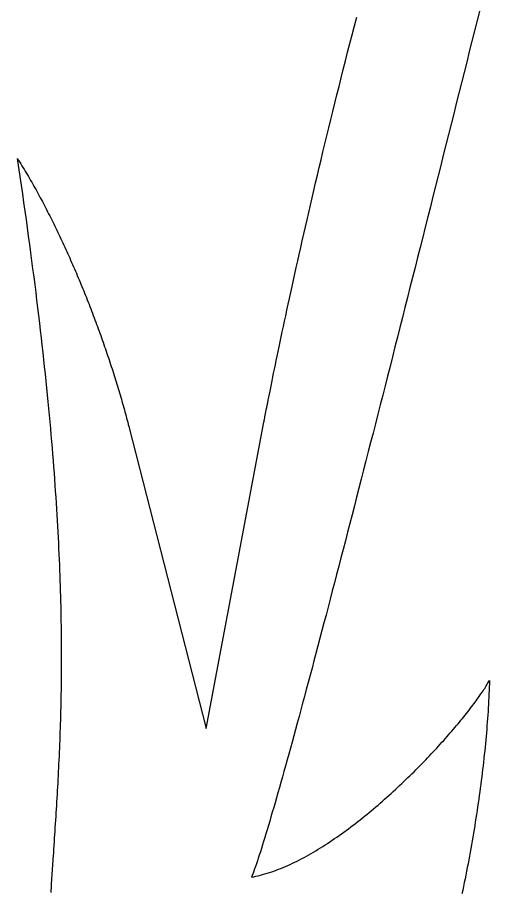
# Model space of a CAD drawing. Extents: x 5 to 105, y 2 to 136.
# Drawn here: x 27.76 to 32.24, y 38.68 to 46.99 of the extents above; entities that cross this region are included whole.
import ezdxf

# ---------------------------------------------------------------- set-up
doc = ezdxf.new("R2010")
doc.units = 0
doc.layers.get('0').update_dxf_attribs({"linetype": 'CONTINUOUS'})

msp = doc.modelspace()

# ---------------------------------------------------------------- linework, layer by layer
at = {"color": 7}
msp.add_lwpolyline([(28.8146, 43.1057), (29.551, 40.2333), (30.0988, 43.1474)], dxfattribs=at)
for points in [[(32.15, 47.0647, 0), (32.1253, 46.9658, 0), (32.1005, 46.867, 0), (32.0758, 46.7681, 0), (32.051, 46.6692, 0), (32.0262, 46.5704, 0), (32.0015, 46.4715, 0), (31.9767, 46.3728, 0), (31.952, 46.274, 0), (31.9272, 46.1753, 0), (31.9025, 46.0767, 0), (31.8778, 45.9782, 0), (31.8531, 45.8798, 0), (31.8284, 45.7815, 0), (31.8037, 45.6834, 0), (31.7791, 45.5854, 0), (31.7545, 45.4875, 0), (31.73, 45.3899, 0), (31.7055, 45.2924, 0), (31.681, 45.1951, 0), (31.6565, 45.098, 0), (31.6321, 45.0011, 0), (31.6078, 44.9045, 0), (31.5835, 44.8082, 0), (31.5593, 44.7121, 0), (31.5351, 44.6162, 0), (31.511, 44.5207, 0), (31.4869, 44.4255, 0), (31.4629, 44.3306, 0), (31.439, 44.236, 0), (31.4152, 44.1418, 0), (31.3914, 44.0479, 0), (31.3677, 43.9544, 0), (31.3441, 43.8613, 0), (31.3206, 43.7686, 0), (31.2972, 43.6763, 0), (31.2738, 43.5844, 0), (31.2506, 43.4929, 0), (31.2274, 43.4019, 0), (31.2044, 43.3114, 0), (31.1814, 43.2214, 0), (31.1586, 43.1318, 0), (31.1358, 43.0427, 0), (31.1132, 42.9542, 0), (31.0907, 42.8662, 0), (31.0683, 42.7787, 0), (31.046, 42.6918, 0), (31.0239, 42.6055, 0), (31.0019, 42.5198, 0), (30.98, 42.4346, 0), (30.9582, 42.3501, 0), (30.9366, 42.2662, 0), (30.9152, 42.1829, 0), (30.8938, 42.1003, 0), (30.8726, 42.0183, 0), (30.8516, 41.937, 0), (30.8307, 41.8564, 0), (30.81, 41.7766, 0), (30.7894, 41.6974, 0), (30.769, 41.6189, 0), (30.7487, 41.5413, 0), (30.7286, 41.4643, 0), (30.7087, 41.3882, 0), (30.689, 41.3128, 0), (30.6694, 41.2382, 0), (30.65, 41.1644, 0), (30.6308, 41.0915, 0), (30.6117, 41.0194, 0), (30.5929, 40.9481, 0), (30.5743, 40.8777, 0), (30.5558, 40.8082, 0), (30.5375, 40.7396, 0), (30.5195, 40.6718, 0), (30.5016, 40.605, 0), (30.484, 40.5391, 0), (30.4665, 40.4742, 0), (30.4493, 40.4102, 0), (30.4323, 40.3472, 0), (30.4155, 40.2852, 0), (30.3989, 40.2242, 0), (30.3825, 40.1642, 0), (30.3664, 40.1052, 0), (30.3505, 40.0472, 0), (30.3348, 39.9903, 0), (30.3194, 39.9345, 0), (30.3042, 39.8797, 0), (30.2893, 39.8261, 0), (30.2745, 39.7735, 0), (30.2601, 39.7221, 0), (30.2459, 39.6717, 0), (30.2319, 39.6226, 0), (30.2182, 39.5745, 0), (30.2048, 39.5277, 0), (30.1916, 39.482, 0), (30.1787, 39.4376, 0), (30.166, 39.3943, 0), (30.1537, 39.3523, 0), (30.1416, 39.3115, 0), (30.1298, 39.2719, 0), (30.1182, 39.2336, 0), (30.107, 39.1966, 0), (30.096, 39.1609, 0), (30.0853, 39.1265, 0), (30.0749, 39.0934, 0), (30.0649, 39.0616, 0), (30.0551, 39.0312, 0), (30.0456, 39.0021, 0), (30.0364, 38.9744, 0), (30.0275, 38.9481, 0), (30.019, 38.9232, 0), (30.0107, 38.8997, 0), (30.0028, 38.8776, 0), (29.9952, 38.857, 0), (29.9879, 38.8378, 0), (29.9809, 38.82, 0)], [(30.0988, 43.1474, 0), (30.0992, 43.1495, 0), (30.0999, 43.1533, 0), (30.101, 43.159, 0), (30.1024, 43.1663, 0), (30.1041, 43.1754, 0), (30.1062, 43.1862, 0), (30.1086, 43.1986, 0), (30.1113, 43.2128, 0), (30.1144, 43.2286, 0), (30.1178, 43.246, 0), (30.1215, 43.2651, 0), (30.1256, 43.2857, 0), (30.1299, 43.308, 0), (30.1346, 43.3317, 0), (30.1397, 43.3571, 0), (30.145, 43.3839, 0), (30.1507, 43.4123, 0), (30.1567, 43.4421, 0), (30.163, 43.4734, 0), (30.1696, 43.5062, 0), (30.1765, 43.5404, 0), (30.1838, 43.576, 0), (30.1914, 43.613, 0), (30.1992, 43.6513, 0), (30.2074, 43.6911, 0), (30.2159, 43.7321, 0), (30.2247, 43.7745, 0), (30.2338, 43.8182, 0), (30.2432, 43.8632, 0), (30.2529, 43.9094, 0), (30.2629, 43.9569, 0), (30.2732, 44.0056, 0), (30.2839, 44.0555, 0), (30.2948, 44.1066, 0), (30.306, 44.1588, 0), (30.3175, 44.2123, 0), (30.3292, 44.2668, 0), (30.3413, 44.3225, 0), (30.3537, 44.3793, 0), (30.3664, 44.4371, 0), (30.3793, 44.496, 0), (30.3925, 44.556, 0), (30.4061, 44.6169, 0), (30.4199, 44.6789, 0), (30.4339, 44.7419, 0), (30.4483, 44.8058, 0), (30.463, 44.8707, 0), (30.4779, 44.9365, 0), (30.4931, 45.0032, 0), (30.5086, 45.0708, 0), (30.5243, 45.1393, 0), (30.5403, 45.2086, 0), (30.5566, 45.2788, 0), (30.5732, 45.3498, 0), (30.59, 45.4216, 0), (30.6071, 45.4942, 0), (30.6245, 45.5675, 0), (30.6421, 45.6416, 0), (30.66, 45.7164, 0), (30.6782, 45.792, 0), (30.6966, 45.8682, 0), (30.7152, 45.9451, 0), (30.7342, 46.0226, 0), (30.7534, 46.1008, 0), (30.7728, 46.1796, 0), (30.7925, 46.2589, 0), (30.8124, 46.3389, 0), (30.8326, 46.4194, 0), (30.8531, 46.5005, 0), (30.8738, 46.5821, 0), (30.8947, 46.6641, 0), (30.9159, 46.7467, 0), (30.9374, 46.8297, 0), (30.959, 46.9132, 0), (30.981, 46.9971, 0)], [(28.0982, 39.0207, 0), (28.1005, 39.0544, 0), (28.1027, 39.0882, 0), (28.105, 39.122, 0), (28.1073, 39.156, 0), (28.1095, 39.19, 0), (28.1118, 39.2241, 0), (28.114, 39.2583, 0), (28.1163, 39.2926, 0), (28.1185, 39.327, 0), (28.1207, 39.3616, 0), (28.1229, 39.3962, 0), (28.1251, 39.431, 0), (28.1272, 39.4658, 0), (28.1294, 39.5009, 0), (28.1315, 39.536, 0), (28.1336, 39.5713, 0), (28.1357, 39.6068, 0), (28.1377, 39.6424, 0), (28.1397, 39.6781, 0), (28.1417, 39.7141, 0), (28.1436, 39.7502, 0), (28.1455, 39.7865, 0), (28.1474, 39.8229, 0), (28.1492, 39.8596, 0), (28.151, 39.8964, 0), (28.1527, 39.9334, 0), (28.1544, 39.9707, 0), (28.156, 40.0081, 0), (28.1576, 40.0458, 0), (28.1592, 40.0837, 0), (28.1607, 40.1218, 0), (28.1621, 40.1601, 0), (28.1635, 40.1987, 0), (28.1648, 40.2375, 0), (28.166, 40.2766, 0), (28.1672, 40.3159, 0), (28.1683, 40.3554, 0), (28.1694, 40.3953, 0), (28.1704, 40.4354, 0), (28.1713, 40.4758, 0), (28.1721, 40.5164, 0), (28.1729, 40.5573, 0), (28.1736, 40.5986, 0), (28.1742, 40.6401, 0), (28.1747, 40.6819, 0), (28.1751, 40.7241, 0), (28.1755, 40.7665, 0), (28.1758, 40.8093, 0), (28.176, 40.8523, 0), (28.176, 40.8958, 0), (28.176, 40.9395, 0), (28.1759, 40.9836, 0), (28.1758, 41.028, 0), (28.1755, 41.0728, 0), (28.1751, 41.1179, 0), (28.1746, 41.1634, 0), (28.174, 41.2093, 0), (28.1733, 41.2555, 0), (28.1724, 41.3021, 0), (28.1715, 41.3491, 0), (28.1705, 41.3965, 0), (28.1693, 41.4442, 0), (28.1681, 41.4924, 0), (28.1667, 41.541, 0), (28.1652, 41.59, 0), (28.1635, 41.6394, 0), (28.1618, 41.6892, 0), (28.1599, 41.7394, 0), (28.1579, 41.7901, 0), (28.1558, 41.8412, 0), (28.1535, 41.8928, 0), (28.1511, 41.9447, 0), (28.1486, 41.9972, 0), (28.1459, 42.0501, 0), (28.1431, 42.1035, 0), (28.1401, 42.1573, 0), (28.137, 42.2116, 0), (28.1338, 42.2664, 0), (28.1304, 42.3217, 0), (28.1269, 42.3775, 0), (28.1232, 42.4338, 0), (28.1193, 42.4905, 0), (28.1153, 42.5478, 0), (28.1112, 42.6056, 0), (28.1069, 42.6639, 0), (28.1024, 42.7227, 0), (28.0978, 42.7821, 0), (28.093, 42.842, 0), (28.088, 42.9024, 0), (28.0829, 42.9634, 0), (28.0776, 43.0249, 0), (28.0721, 43.087, 0), (28.0664, 43.1496, 0), (28.0606, 43.2128, 0), (28.0546, 43.2766, 0), (28.0484, 43.341, 0), (28.042, 43.4059, 0), (28.0355, 43.4714, 0), (28.0287, 43.5376, 0), (28.0218, 43.6043, 0), (28.0147, 43.6716, 0), (28.0074, 43.7395, 0), (27.9999, 43.8081, 0), (27.9922, 43.8773, 0), (27.9843, 43.9471, 0), (27.9762, 44.0175, 0), (27.9679, 44.0886, 0), (27.9594, 44.1603, 0), (27.9507, 44.2326, 0), (27.9418, 44.3056, 0), (27.9326, 44.3793, 0), (27.9233, 44.4536, 0), (27.9138, 44.5286, 0), (27.904, 44.6043, 0), (27.894, 44.6807, 0), (27.8838, 44.7577, 0), (27.8734, 44.8355, 0), (27.8628, 44.9139, 0), (27.8519, 44.993, 0), (27.8408, 45.0729, 0), (27.8295, 45.1534, 0), (27.8179, 45.2347, 0), (27.8061, 45.3167, 0), (27.7941, 45.3994, 0), (27.7819, 45.4829, 0), (27.7694, 45.5671, 0), (27.7566, 45.652, 0)], [(27.7566, 45.652, 0), (27.7671, 45.6354, 0), (27.7776, 45.6187, 0), (27.7881, 45.6018, 0), (27.7986, 45.5849, 0), (27.809, 45.5678, 0), (27.8194, 45.5506, 0), (27.8298, 45.5333, 0), (27.8402, 45.5159, 0), (27.8506, 45.4984, 0), (27.8609, 45.4808, 0), (27.8712, 45.4631, 0), (27.8815, 45.4452, 0), (27.8918, 45.4273, 0), (27.9021, 45.4093, 0), (27.9123, 45.3912, 0), (27.9225, 45.373, 0), (27.9327, 45.3547, 0), (27.9429, 45.3363, 0), (27.953, 45.3178, 0), (27.9631, 45.2992, 0), (27.9732, 45.2805, 0), (27.9833, 45.2617, 0), (27.9933, 45.2429, 0), (28.0033, 45.224, 0), (28.0133, 45.205, 0), (28.0232, 45.1859, 0), (28.0332, 45.1667, 0), (28.0431, 45.1474, 0), (28.0529, 45.1281, 0), (28.0628, 45.1087, 0), (28.0726, 45.0892, 0), (28.0824, 45.0697, 0), (28.0921, 45.0501, 0), (28.1019, 45.0304, 0), (28.1115, 45.0106, 0), (28.1212, 44.9908, 0), (28.1308, 44.9709, 0), (28.1404, 44.951, 0), (28.15, 44.931, 0), (28.1595, 44.9109, 0), (28.169, 44.8908, 0), (28.1785, 44.8706, 0), (28.1879, 44.8503, 0), (28.1973, 44.83, 0), (28.2067, 44.8097, 0), (28.216, 44.7893, 0), (28.2253, 44.7688, 0), (28.2345, 44.7483, 0), (28.2437, 44.7278, 0), (28.2529, 44.7072, 0), (28.262, 44.6866, 0), (28.2711, 44.6659, 0), (28.2802, 44.6452, 0), (28.2892, 44.6244, 0), (28.2982, 44.6037, 0), (28.3072, 44.5828, 0), (28.3161, 44.562, 0), (28.3249, 44.5411, 0), (28.3337, 44.5201, 0), (28.3425, 44.4992, 0), (28.3513, 44.4782, 0), (28.36, 44.4572, 0), (28.3686, 44.4362, 0), (28.3772, 44.4151, 0), (28.3858, 44.394, 0), (28.3943, 44.3729, 0), (28.4028, 44.3518, 0), (28.4112, 44.3306, 0), (28.4196, 44.3095, 0), (28.428, 44.2883, 0), (28.4363, 44.2671, 0), (28.4445, 44.2459, 0), (28.4527, 44.2247, 0), (28.4609, 44.2035, 0), (28.469, 44.1823, 0), (28.477, 44.1611, 0), (28.485, 44.1398, 0), (28.493, 44.1186, 0), (28.5009, 44.0973, 0), (28.5088, 44.0761, 0), (28.5166, 44.0549, 0), (28.5244, 44.0336, 0), (28.5321, 44.0124, 0), (28.5397, 43.9912, 0), (28.5473, 43.97, 0), (28.5549, 43.9488, 0), (28.5624, 43.9276, 0), (28.5699, 43.9064, 0), (28.5773, 43.8852, 0), (28.5846, 43.864, 0), (28.5919, 43.8429, 0), (28.5991, 43.8218, 0), (28.6063, 43.8007, 0), (28.6134, 43.7796, 0), (28.6205, 43.7586, 0), (28.6275, 43.7375, 0), (28.6345, 43.7165, 0), (28.6413, 43.6955, 0), (28.6482, 43.6746, 0), (28.655, 43.6537, 0), (28.6617, 43.6328, 0), (28.6684, 43.6119, 0), (28.675, 43.5911, 0), (28.6815, 43.5703, 0), (28.688, 43.5496, 0), (28.6944, 43.5289, 0), (28.7008, 43.5082, 0), (28.7071, 43.4876, 0), (28.7133, 43.467, 0), (28.7195, 43.4464, 0), (28.7256, 43.426, 0), (28.7317, 43.4055, 0), (28.7376, 43.3851, 0), (28.7436, 43.3648, 0), (28.7494, 43.3445, 0), (28.7552, 43.3243, 0), (28.761, 43.3041, 0), (28.7666, 43.284, 0), (28.7722, 43.2639, 0), (28.7777, 43.2439, 0), (28.7832, 43.224, 0), (28.7886, 43.2041, 0), (28.7939, 43.1843, 0), (28.7992, 43.1645, 0), (28.8044, 43.1449, 0), (28.8095, 43.1253, 0), (28.8146, 43.1057, 0)], [(29.9809, 38.82, 0), (30.0018, 38.8241, 0), (30.0229, 38.8286, 0), (30.044, 38.8336, 0), (30.0652, 38.8389, 0), (30.0865, 38.8446, 0), (30.1079, 38.8507, 0), (30.1294, 38.8572, 0), (30.1509, 38.8641, 0), (30.1725, 38.8713, 0), (30.1942, 38.8789, 0), (30.2159, 38.8869, 0), (30.2377, 38.8953, 0), (30.2596, 38.9039, 0), (30.2815, 38.913, 0), (30.3035, 38.9223, 0), (30.3255, 38.932, 0), (30.3475, 38.9421, 0), (30.3696, 38.9524, 0), (30.3917, 38.9631, 0), (30.4139, 38.974, 0), (30.4361, 38.9853, 0), (30.4583, 38.9969, 0), (30.4805, 39.0087, 0), (30.5028, 39.0209, 0), (30.5251, 39.0333, 0), (30.5474, 39.046, 0), (30.5697, 39.059, 0), (30.592, 39.0722, 0), (30.6143, 39.0857, 0), (30.6366, 39.0994, 0), (30.6589, 39.1134, 0), (30.6812, 39.1276, 0), (30.7034, 39.142, 0), (30.7257, 39.1567, 0), (30.7479, 39.1716, 0), (30.7701, 39.1867, 0), (30.7923, 39.202, 0), (30.8145, 39.2175, 0), (30.8366, 39.2332, 0), (30.8587, 39.2491, 0), (30.8808, 39.2652, 0), (30.9028, 39.2815, 0), (30.9247, 39.2979, 0), (30.9466, 39.3145, 0), (30.9685, 39.3313, 0), (30.9903, 39.3482, 0), (31.012, 39.3653, 0), (31.0337, 39.3825, 0), (31.0553, 39.3998, 0), (31.0768, 39.4173, 0), (31.0983, 39.4349, 0), (31.1196, 39.4526, 0), (31.1409, 39.4705, 0), (31.1621, 39.4884, 0), (31.1832, 39.5065, 0), (31.2043, 39.5246, 0), (31.2252, 39.5428, 0), (31.246, 39.5612, 0), (31.2668, 39.5796, 0), (31.2874, 39.598, 0), (31.3079, 39.6166, 0), (31.3283, 39.6352, 0), (31.3486, 39.6538, 0), (31.3687, 39.6725, 0), (31.3888, 39.6913, 0), (31.4087, 39.7101, 0), (31.4284, 39.7289, 0), (31.4481, 39.7477, 0), (31.4676, 39.7666, 0), (31.4869, 39.7854, 0), (31.5061, 39.8043, 0), (31.5252, 39.8232, 0), (31.5441, 39.8421, 0), (31.5629, 39.8609, 0), (31.5815, 39.8798, 0), (31.5999, 39.8986, 0), (31.6182, 39.9174, 0), (31.6363, 39.9362, 0), (31.6542, 39.9549, 0), (31.672, 39.9736, 0), (31.6896, 39.9922, 0), (31.7069, 40.0108, 0), (31.7241, 40.0293, 0), (31.7412, 40.0477, 0), (31.758, 40.0661, 0), (31.7746, 40.0844, 0), (31.791, 40.1026, 0), (31.8072, 40.1207, 0), (31.8232, 40.1387, 0), (31.839, 40.1566, 0), (31.8546, 40.1744, 0), (31.87, 40.1921, 0), (31.8851, 40.2096, 0), (31.9, 40.227, 0), (31.9147, 40.2443, 0), (31.9292, 40.2615, 0), (31.9434, 40.2785, 0), (31.9574, 40.2953, 0), (31.9711, 40.312, 0), (31.9846, 40.3285, 0), (31.9978, 40.3449, 0), (32.0108, 40.3611, 0), (32.0235, 40.3771, 0), (32.036, 40.3929, 0), (32.0482, 40.4085, 0), (32.0601, 40.4239, 0), (32.0718, 40.4392, 0), (32.0832, 40.4542, 0), (32.0943, 40.469, 0), (32.1051, 40.4835, 0), (32.1157, 40.4979, 0), (32.126, 40.512, 0), (32.1359, 40.5258, 0), (32.1456, 40.5395, 0), (32.155, 40.5528, 0), (32.164, 40.5659, 0), (32.1728, 40.5788, 0), (32.1813, 40.5913, 0), (32.1894, 40.6036, 0), (32.1972, 40.6157, 0), (32.2047, 40.6274, 0), (32.2119, 40.6388, 0), (32.2188, 40.65, 0), (32.2253, 40.6608, 0), (32.2315, 40.6713, 0), (32.2374, 40.6815, 0), (32.2429, 40.6914, 0)], [(32.2429, 40.6914, 0), (32.2418, 40.6592, 0), (32.2407, 40.6269, 0), (32.2394, 40.5944, 0), (32.2379, 40.5618, 0), (32.2363, 40.529, 0), (32.2346, 40.496, 0), (32.2328, 40.4629, 0), (32.2308, 40.4296, 0), (32.2287, 40.3962, 0), (32.2264, 40.3626, 0), (32.224, 40.3289, 0), (32.2215, 40.2951, 0), (32.2189, 40.2612, 0), (32.2162, 40.2271, 0), (32.2133, 40.1929, 0), (32.2103, 40.1585, 0), (32.2071, 40.1241, 0), (32.2039, 40.0896, 0), (32.2005, 40.0549, 0), (32.197, 40.0201, 0), (32.1933, 39.9853, 0), (32.1896, 39.9503, 0), (32.1857, 39.9153, 0), (32.1817, 39.8802, 0), (32.1776, 39.8449, 0), (32.1734, 39.8096, 0), (32.169, 39.7743, 0), (32.1646, 39.7388, 0), (32.16, 39.7033, 0), (32.1553, 39.6678, 0), (32.1505, 39.6321, 0), (32.1456, 39.5964, 0), (32.1406, 39.5607, 0), (32.1354, 39.5249, 0), (32.1302, 39.4891, 0), (32.1248, 39.4532, 0), (32.1193, 39.4173, 0), (32.1137, 39.3813, 0), (32.108, 39.3453, 0), (32.1022, 39.3093, 0), (32.0963, 39.2733, 0), (32.0903, 39.2373, 0), (32.0842, 39.2012, 0), (32.078, 39.1652, 0), (32.0717, 39.1291, 0), (32.0652, 39.093, 0), (32.0587, 39.0569, 0), (32.0521, 39.0209, 0), (32.0454, 38.9848, 0), (32.0385, 38.9488, 0), (32.0316, 38.9127, 0), (32.0246, 38.8767, 0), (32.0175, 38.8407, 0), (32.0102, 38.8048, 0), (32.0029, 38.7689, 0), (31.9955, 38.733, 0), (31.988, 38.6971, 0), (31.9804, 38.6613, 0)], [(28.0754, 38.6743, 0), (28.0769, 38.6971, 0), (28.0783, 38.72, 0), (28.0798, 38.743, 0), (28.0813, 38.7659, 0), (28.0828, 38.7889, 0), (28.0843, 38.8119, 0), (28.0858, 38.835, 0), (28.0873, 38.858, 0), (28.0889, 38.8812, 0), (28.0904, 38.9043, 0), (28.092, 38.9275, 0), (28.0935, 38.9507, 0), (28.0951, 38.974, 0), (28.0966, 38.9973, 0), (28.0982, 39.0207, 0)]]:
    msp.add_polyline3d(points, dxfattribs=at)

doc.saveas('drawing.dxf')
